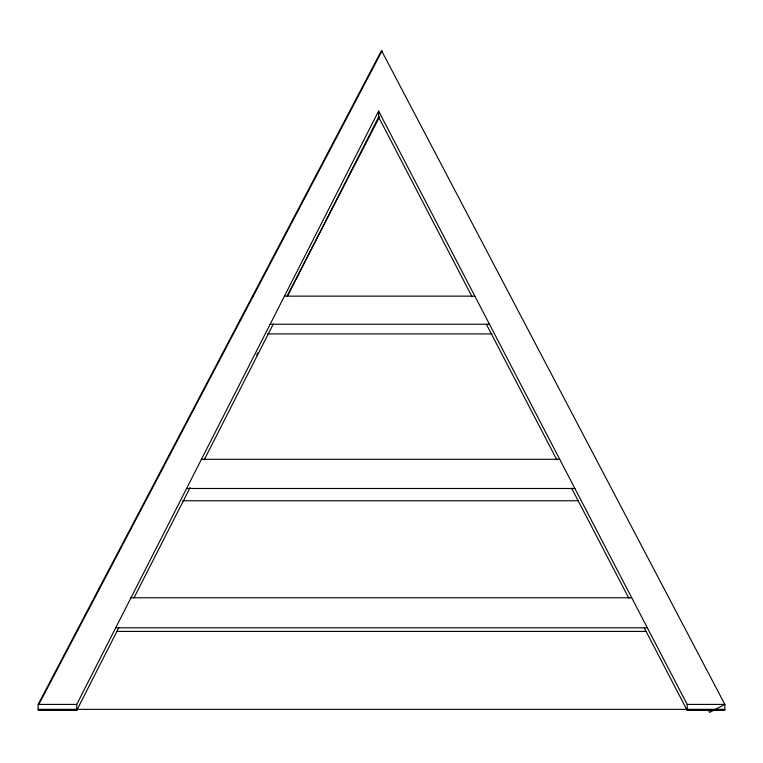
<?xml version="1.0" encoding="UTF-8"?>
<svg xmlns="http://www.w3.org/2000/svg" width="763" height="763" viewBox="0 0 763 763"><rect width="100%" height="100%" fill="white"/><g stroke="black" fill="none" stroke-linecap="round" stroke-linejoin="round"><path stroke-width="1.14" d="M76.729 710.41L76.729 704.411L378.61 111.055L687.177 704.411L687.177 710.41L724.85 710.41L724.85 704.411L381.5 50.587L38.15 704.411L38.15 710.41L76.729 710.41L118.856 627.615M133.973 597.896L190.14 487.509M204.179 459.908L273.307 324.046M287.346 296.445L378.61 117.063L378.61 111.055M256.721 355.043L257.818 352.926M287.317 295.71L379.669 116.644M284.446 296.139L474.863 296.139M270.15 324.237L489.474 324.237M267.66 333.908L492.106 333.908M201.432 459.307L559.718 459.307M186.592 488.482L574.882 488.482M182.805 500.766L578.392 500.766M130.988 597.763L631.716 597.763M115.69 627.825L647.358 627.825M116.625 631.411L646.242 631.411M76.729 704.411L38.15 704.411L38.684 704.688L382.034 50.873L381.5 50.587M687.177 704.411L724.85 704.411L709.609 712.413L708.503 710.296M38.15 709.342L724.85 709.342M252.553 296.139L253.078 296.416M240.231 319.592L240.765 319.878M169.233 454.786L169.767 455.063M158.733 474.796L159.257 475.072M99.085 588.378L99.619 588.654M85.036 615.121L85.57 615.398M378.61 117.063L472.116 296.864M486.412 324.361L556.818 459.746M571.668 488.301L628.874 598.297M644.277 627.911L687.177 710.41"/></g></svg>
